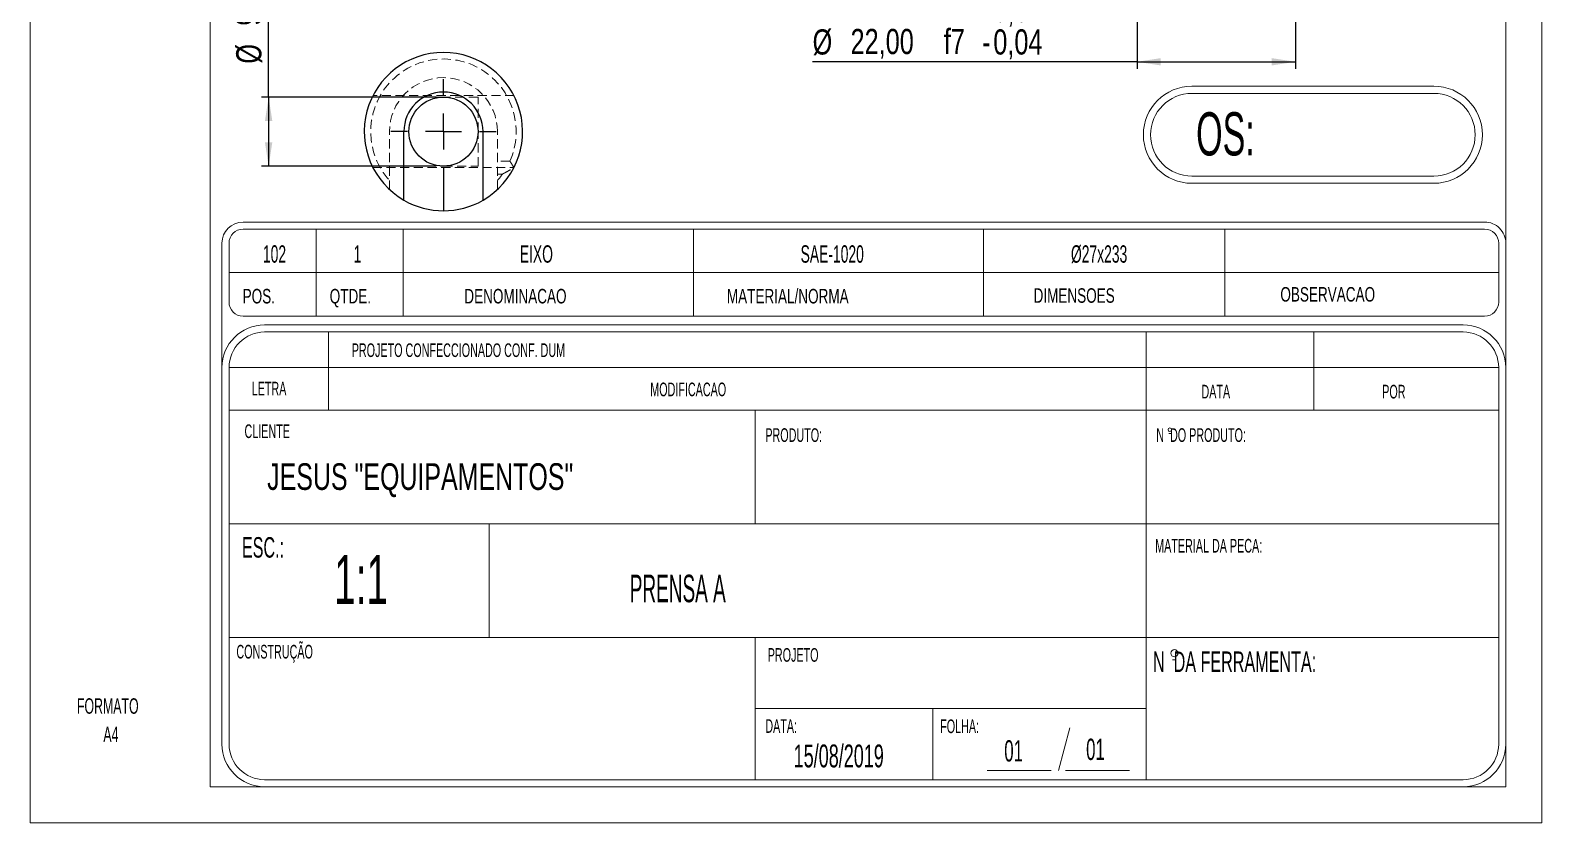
# Model space of a CAD drawing. Header units: millimetres. Extents: x 0 to 210, y 0 to 297.
# Drawn here: x 0 to 210, y 0.4 to 110.5 of the extents above; entities that cross this region are included whole.
import ezdxf

# ---------------------------------------------------------------- set-up
doc = ezdxf.new("R2010")
doc.units = ezdxf.units.MM
doc.linetypes.add('HIDDEN', pattern=[1.905, 1.27, -0.635])
doc.layers.add('COTAS', color=7, linetype='Continuous')
doc.styles.add('SLDTEXTSTYLE0', font='TXT', dxfattribs={"width": 0.595745})
doc.styles.add('SLDTEXTSTYLE1', font='TXT', dxfattribs={"width": 0.75})
doc.styles.add('SLDTEXTSTYLE2', font='TXT', dxfattribs={"width": 0.589474})
doc.styles.add('SLDTEXTSTYLE3', font='TXT', dxfattribs={"width": 0.515789})
doc.styles.add('SLDTEXTSTYLE4', font='TXT', dxfattribs={"width": 0.7})
doc.styles.add('SLDTEXTSTYLE5', font='TXT', dxfattribs={"width": 0.695035})
doc.dimstyles.new('SLDDIMSTYLE3', dxfattribs={"dimtxt": 3.5, "dimasz": 3.302, "dimexe": 0, "dimexo": 0.0625, "dimgap": 0.875, "dimtad": 1, "dimdec": 1, "dimrnd": 1e-09, "dimzin": 12, "dimdsep": 46, "dimtxsty": 'SLDTEXTSTYLE1', "dimsah": 1, "dimcen": 0.09, "dimadec": 0, "dimazin": 3, "dimtfac": 1, "dimtdec": 1, "dimtofl": 0, "dimtmove": 0, "dimatfit": 3, "dimfxl": 0, "dimfrac": 2, "dimtolj": 1, "dimtzin": 12, "dimarcsym": 0})
doc.dimstyles.new('SLDDIMSTYLE4', dxfattribs={"dimtxt": 3.5, "dimasz": 3.302, "dimexe": 0, "dimexo": 0.0625, "dimgap": 0.875, "dimtad": 1, "dimrnd": 1e-09, "dimzin": 12, "dimdsep": 46, "dimtxsty": 'SLDTEXTSTYLE1', "dimsah": 1, "dimcen": 0.09, "dimadec": 0, "dimazin": 3, "dimtol": 1, "dimtp": -0.02, "dimtm": 0.041, "dimtfac": 1, "dimtofl": 0, "dimtmove": 0, "dimatfit": 3, "dimfxl": 0, "dimfrac": 2, "dimtolj": 1, "dimarcsym": 0})

# ---------------------------------------------------------------- blocks, each defined once
blk = doc.blocks.new('SW_NOTE_0')
at = {"color": 0, "linetype": 'Continuous', "lineweight": 18, "insert": (0, 2.77), "char_height": 2.152, "attachment_point": 1, "style": 'SLDTEXTSTYLE0'}
blk.add_mtext('FORMATO', dxfattribs=at)
blk = doc.blocks.new('SW_NOTE_0_1')
at = {"color": 0, "linetype": 'Continuous', "lineweight": 18, "insert": (0, 2.77), "char_height": 2.152, "attachment_point": 1, "style": 'SLDTEXTSTYLE0'}
blk.add_mtext('A4', dxfattribs=at)
blk = doc.blocks.new('Bloco2_1')
at = {"color": 7, "linetype": 'Continuous', "lineweight": 18}
for p, q in [((0.04, 297.06), (0.04, 0.06)), ((210.04, 0.06), (210.04, 297.06)), ((25.04, 292.06), (25.04, 5.06)), ((205.04, 5.06), (205.04, 292.06)), ((25.04, 5.06), (205.04, 5.06)), ((0.04, 0.06), (210.04, 0.06))]:
    blk.add_line(p, q, dxfattribs=at)
for name, p in [('SW_NOTE_0', (6.53, 14.59)), ('SW_NOTE_0_1', (10.2, 10.66))]:
    blk.add_blockref(name, p, dxfattribs=at)
blk = doc.blocks.new('_D_9')
at = {"layer": 'COTAS'}
for p, q in [((153.78, 115.1), (153.78, 105.1)), ((175.78, 115.1), (175.78, 105.1)), ((153.78, 106.1), (108.7, 106.1)), ((153.78, 106.1), (175.78, 106.1))]:
    blk.add_line(p, q, dxfattribs=at)
for points in [[(153.78, 106.1), (157.08, 105.59), (157.08, 106.61)], [(175.78, 106.1), (172.48, 106.61), (172.48, 105.59)]]:
    blk.add_solid(points, dxfattribs=at)
at = {"layer": 'COTAS', "char_height": 3.5, "attachment_point": 1, "style": 'SLDTEXTSTYLE1'}
for s, insert in [('0,02', (133.81, 115.14)), ('-', (132.26, 115.14)), ('%%c', (108.7, 110.61)), ('22,00', (113.98, 110.67)), ('f7', (126.93, 110.67)), ('0,04', (133.81, 110.61)), ('-', (132.26, 110.61))]:
    blk.add_mtext(s, dxfattribs=dict(at, insert=insert))
blk = doc.blocks.new('_D_11')
at = {"layer": 'COTAS'}
for p, q in [((33.13, 101.19), (33.13, 117.59)), ((56.42, 101.19), (32.13, 101.19)), ((33.13, 101.19), (33.13, 91.59)), ((56.42, 91.59), (32.13, 91.59))]:
    blk.add_line(p, q, dxfattribs=at)
for points in [[(33.13, 101.19), (32.62, 97.89), (33.64, 97.89)], [(33.13, 91.59), (33.64, 94.9), (32.62, 94.9)]]:
    blk.add_solid(points, dxfattribs=at)
at = {"layer": 'COTAS', "char_height": 3.5, "attachment_point": 1, "rotation": 90, "style": 'SLDTEXTSTYLE1'}
for s, insert in [('9,6', (28.56, 111.12)), ('%%c', (28.62, 105.84))]:
    blk.add_mtext(s, dxfattribs=dict(at, insert=insert))
blk = doc.blocks.new('SW_CENTERMARKSYMBOL_2')
at = {"layer": 'COTAS', "color": 0}
for p, q in [((0, 5), (0, 7.3)), ((0, 0), (0, 2.5)), ((-5, 0), (-7.3, 0)), ((0, 0), (-2.5, 0)), ((0, 0), (0, -2.5)), ((0, 0), (2.5, 0)), ((5, 0), (7.3, 0)), ((0, -5), (0, -11.03))]:
    blk.add_line(p, q, dxfattribs=at)

msp = doc.modelspace()

# ---------------------------------------------------------------- linework, layer by layer
at = {"color": 7, "linetype": 'HIDDEN', "lineweight": 18}
for p, q in [((57.419, 101.195), (47.522, 101.195)), ((67.25, 101.395), (47.622, 101.395)), ((62.219, 101.195), (57.419, 101.195)), ((62.219, 96.395), (62.219, 101.195)), ((49.919, 88.348), (49.919, 96.395)), ((62.219, 91.595), (62.219, 96.395)), ((64.919, 88.348), (64.919, 96.395)), ((47.492, 91.595), (57.419, 91.595)), ((47.589, 91.395), (67.227, 91.395)), ((57.419, 91.595), (62.219, 91.595)), ((66.655, 92.295), (64.919, 92.295)), ((64.919, 90.495), (65.622, 90.495))]:
    msp.add_line(p, q, dxfattribs=at)
at = {"color": 7, "linetype": 'Continuous', "lineweight": 18}
for p, q in [((195.007, 102.713), (161.409, 102.713)), ((195.007, 101.713), (161.409, 101.713)), ((161.409, 90.213), (195.007, 90.213)), ((161.409, 89.213), (195.007, 89.213)), ((202.068, 83.83), (29.588, 83.83)), ((202.068, 82.85), (29.588, 82.85)), ((39.724, 70.754), (39.724, 82.85)), ((51.82, 70.754), (51.82, 82.85)), ((92.14, 70.754), (92.14, 82.85)), ((132.46, 70.754), (132.46, 82.85)), ((165.958, 70.754), (165.958, 82.85)), ((26.648, 11.281), (26.648, 80.89)), ((26.648, 80.89), (26.648, 67.814)), ((27.628, 80.89), (27.628, 72.714)), ((204.028, 72.714), (204.028, 80.89)), ((205.008, 11.281), (205.008, 80.89)), ((27.628, 76.802), (204.028, 76.802)), ((29.588, 70.754), (202.068, 70.754)), ((32.573, 69.545), (199.083, 69.545)), ((32.573, 68.557), (199.083, 68.557)), ((41.461, 57.694), (41.461, 68.557)), ((155.026, 68.557), (155.026, 57.694)), ((178.345, 68.557), (178.345, 57.694)), ((27.635, 11.281), (27.635, 63.619)), ((27.635, 63.619), (204.02, 63.619)), ((204.02, 63.619), (204.02, 11.281)), ((27.635, 57.694), (204.02, 57.694)), ((100.712, 57.694), (100.712, 41.894)), ((155.026, 57.694), (155.026, 41.894)), ((158.197, 54.455), (158.457, 54.455)), ((158.197, 54.431), (158.457, 54.431)), ((27.635, 41.894), (204.02, 41.894)), ((63.768, 26.093), (63.768, 41.894)), ((155.026, 26.093), (155.026, 41.894)), ((27.635, 26.093), (204.02, 26.093)), ((100.712, 26.093), (100.712, 6.343)), ((155.026, 26.093), (155.026, 6.343)), ((158.686, 22.997), (159.204, 22.997)), ((100.712, 16.218), (155.026, 16.218)), ((125.4, 16.218), (125.4, 6.343)), ((144.433, 13.541), (142.846, 7.616)), ((199.083, 6.343), (32.573, 6.343)), ((141.858, 7.616), (132.971, 7.616)), ((143.833, 7.616), (152.721, 7.616)), ((199.083, 5.355), (32.573, 5.355)), ((204.438, 5.355), (205.008, 5.355)), ((205.008, 5.355), (205.008, 5.926))]:
    msp.add_line(p, q, dxfattribs=at)
at = {"color": 7, "linetype": 'Continuous', "lineweight": 25}
for p, q in [((51.919, 86.869), (51.919, 96.395)), ((62.919, 86.869), (62.919, 96.395))]:
    msp.add_line(p, q, dxfattribs=at)
msp.add_circle((57.419, 96.395), 4.8, dxfattribs=at)
at = {"color": 7, "linetype": 'Continuous', "lineweight": 18}
for centre, radius in [((158.327, 54.991), 0.247), ((158.327, 54.968), 0.247), ((158.974, 23.918), 0.494)]:
    msp.add_circle(centre, radius, dxfattribs=at)
at = {"color": 7, "linetype": 'Continuous', "lineweight": 25}
for radius, start, end in [(11, 300, 240), (5.5, 0, 180), (11, 240, 300)]:
    msp.add_arc((57.419, 96.395), radius, start, end, dxfattribs=at)
at = {"color": 7, "linetype": 'HIDDEN', "lineweight": 18}
for radius, start, end in [(10.1, 336.02133, 222.08898), (7.5, 0, 180), (10.1, 317.89988, 324.2905)]:
    msp.add_arc((57.419, 96.395), radius, start, end, dxfattribs=at)
at = {"color": 7, "linetype": 'Continuous', "lineweight": 18}
for centre, radius, start, end in [((161.409, 95.963), 6.75, 90, 270), ((161.409, 95.963), 5.75, 90, 270), ((195.007, 95.963), 6.75, 270, 90), ((195.007, 95.963), 5.75, 270, 90), ((29.588, 80.89), 2.94, 90.00001, 180), ((29.588, 80.89), 1.96, 90.00001, 180), ((202.068, 80.89), 2.94, 0, 90.00001), ((202.068, 80.89), 1.96, 0, 90.00001), ((29.588, 72.714), 1.96, 180, 270), ((202.068, 72.714), 1.96, 270, 0), ((32.573, 63.619), 5.925, 90, 180), ((199.083, 63.619), 5.925, 0, 90), ((32.573, 63.619), 4.938, 90, 180), ((199.083, 63.619), 4.938, 0, 90), ((32.573, 11.281), 5.925, 180, 270), ((32.573, 11.281), 4.938, 180, 270), ((199.083, 11.281), 4.938, 270, 0), ((199.083, 11.281), 5.925, 270, 0)]:
    msp.add_arc(centre, radius, start, end, dxfattribs=at)
at = {"color": 7, "linetype": 'HIDDEN', "lineweight": 18}
for points, knots in [([(65.622, 90.498), (65.621, 90.497), (65.617, 90.495), (65.662, 90.518), (65.788, 90.583), (66.109, 90.753), (66.608, 91.03), (67.017, 91.272), (67.216, 91.394), (67.217, 91.395)], [0, 0, 0, 0, 0.026606, 0.0903376, 0.1862079, 0.3522196, 0.6815411, 0.9971053, 1, 1, 1, 1]), ([(67.217, 91.395), (67.084, 91.612), (66.947, 91.832), (66.784, 92.088), (66.736, 92.162), (66.669, 92.266), (66.65, 92.294), (66.65, 92.295), (66.668, 92.267), (66.734, 92.166), (66.781, 92.092), (66.89, 91.921), (66.952, 91.822), (67.05, 91.667), (67.082, 91.614), (67.15, 91.505), (67.184, 91.449), (67.217, 91.395)], [0, 0, 0, 0, 0.25, 0.25, 0.375, 0.375, 0.5, 0.5, 0.625, 0.625, 0.75, 0.75, 0.875, 0.875, 0.9375, 0.9375, 1, 1, 1, 1])]:
    msp.add_open_spline(points, degree=3, knots=knots, dxfattribs=at)

# ---------------------------------------------------------------- block references
at = {"layer": 'COTAS'}
for name, p in [('Bloco2_1', (-0.032, 0.296)), ('SW_CENTERMARKSYMBOL_2', (57.419, 96.395))]:
    msp.add_blockref(name, p, dxfattribs=at)

# ---------------------------------------------------------------- texts
at = {"color": 7, "linetype": 'Continuous', "lineweight": 0}
for s, insert, char_height, attachment_point, style in [('OS:', (161.988, 99.089), 6, 1, 'SLDTEXTSTYLE2'), ('102', (33.946, 80.602), 2.4192, 2, 'SLDTEXTSTYLE0'), ('1', (45.478, 80.602), 2.419, 2, 'SLDTEXTSTYLE0'), ('EIXO', (70.327, 80.602), 2.4192, 2, 'SLDTEXTSTYLE0'), ('SAE-1020', (111.43, 80.602), 2.4192, 2, 'SLDTEXTSTYLE0'), ('Ø27x233', (148.507, 80.602), 2.4192, 2, 'SLDTEXTSTYLE0'), ('POS.', (29.517, 74.543), 2.0223, 1, 'SLDTEXTSTYLE5'), ('QTDE.', (41.613, 74.543), 2.0223, 1, 'SLDTEXTSTYLE5'), ('DENOMINACAO', (60.315, 74.543), 2.02233, 1, 'SLDTEXTSTYLE5'), ('MATERIAL/NORMA', (96.794, 74.543), 2.02233, 1, 'SLDTEXTSTYLE5'), ('DIMENSOES', (139.402, 74.634), 2.0223, 1, 'SLDTEXTSTYLE5'), ('OBSERVACAO', (173.691, 74.799), 2.0223, 1, 'SLDTEXTSTYLE5'), ('PROJETO CONFECCIONADO CONF. DUM', (44.674, 66.974), 1.89605, 1, 'SLDTEXTSTYLE2'), ('LETRA', (30.778, 61.635), 1.896, 1, 'SLDTEXTSTYLE2'), ('MODIFICACAO', (86.15, 61.522), 1.89605, 1, 'SLDTEXTSTYLE2'), ('DATA', (162.728, 61.212), 1.896, 1, 'SLDTEXTSTYLE2'), ('POR', (187.84, 61.212), 1.896, 1, 'SLDTEXTSTYLE2'), ('CLIENTE', (29.779, 55.715), 1.896, 1, 'SLDTEXTSTYLE2'), ('PRODUTO:', (102.136, 55.176), 1.896, 1, 'SLDTEXTSTYLE2'), ('N  DO PRODUTO:', (156.45, 55.176), 1.89605, 1, 'SLDTEXTSTYLE2'), ('JESUS "EQUIPAMENTOS"', (32.923, 50.314), 3.70417, 1, 'SLDTEXTSTYLE4'), ('ESC.:', (29.418, 40.048), 2.8441, 1, 'SLDTEXTSTYLE2'), ('MATERIAL DA PECA:', (156.299, 39.796), 1.89605, 1, 'SLDTEXTSTYLE2'), ('1:1', (42.234, 37.563), 6.8258, 1, 'SLDTEXTSTYLE2'), ('PRENSA A', (83.303, 34.827), 3.8224, 1, 'SLDTEXTSTYLE3'), ('CONSTRUÇÃO', (28.652, 25.077), 1.896, 1, 'SLDTEXTSTYLE2'), ('PROJETO', (102.469, 24.626), 1.896, 1, 'SLDTEXTSTYLE2'), ('N  DA FERRAMENTA:', (155.999, 24.156), 2.84407, 1, 'SLDTEXTSTYLE2'), ('DATA:', (102.135, 14.747), 1.896, 1, 'SLDTEXTSTYLE2'), ('FOLHA:', (126.429, 14.712), 1.896, 1, 'SLDTEXTSTYLE2'), ('15/08/2019', (106.073, 11.232), 3.175, 1, 'SLDTEXTSTYLE2'), ('01', (135.334, 11.833), 2.9626, 1, 'SLDTEXTSTYLE2'), ('01', (146.705, 12.042), 2.9626, 1, 'SLDTEXTSTYLE2')]:
    msp.add_mtext(s, dxfattribs=dict(at, insert=insert, char_height=char_height, attachment_point=attachment_point, style=style))

# ---------------------------------------------------------------- dimensions: what is measured, and where the dimension line sits
at = {"layer": 'COTAS'}
dim = msp.add_linear_dim(base=(33.129, 91.595), p1=(57.419, 101.195), p2=(57.419, 91.595), angle=90, text='%%c<>', dimstyle='SLDDIMSTYLE3', dxfattribs=at)
dim.commit()
dim.dimension.update_dxf_attribs({"geometry": '_D_11', "text_midpoint": (33.129, 111.713), "dimtype": 160})
dim = msp.add_linear_dim(base=(175.782, 106.103), p1=(153.782, 116.103), p2=(175.782, 116.103), text='%%c<>f7', dimstyle='SLDDIMSTYLE4', dxfattribs=at)
dim.commit()
dim.dimension.update_dxf_attribs({"geometry": '_D_9', "text_midpoint": (125.782, 106.103), "dimtype": 160})

doc.saveas('drawing.dxf')
